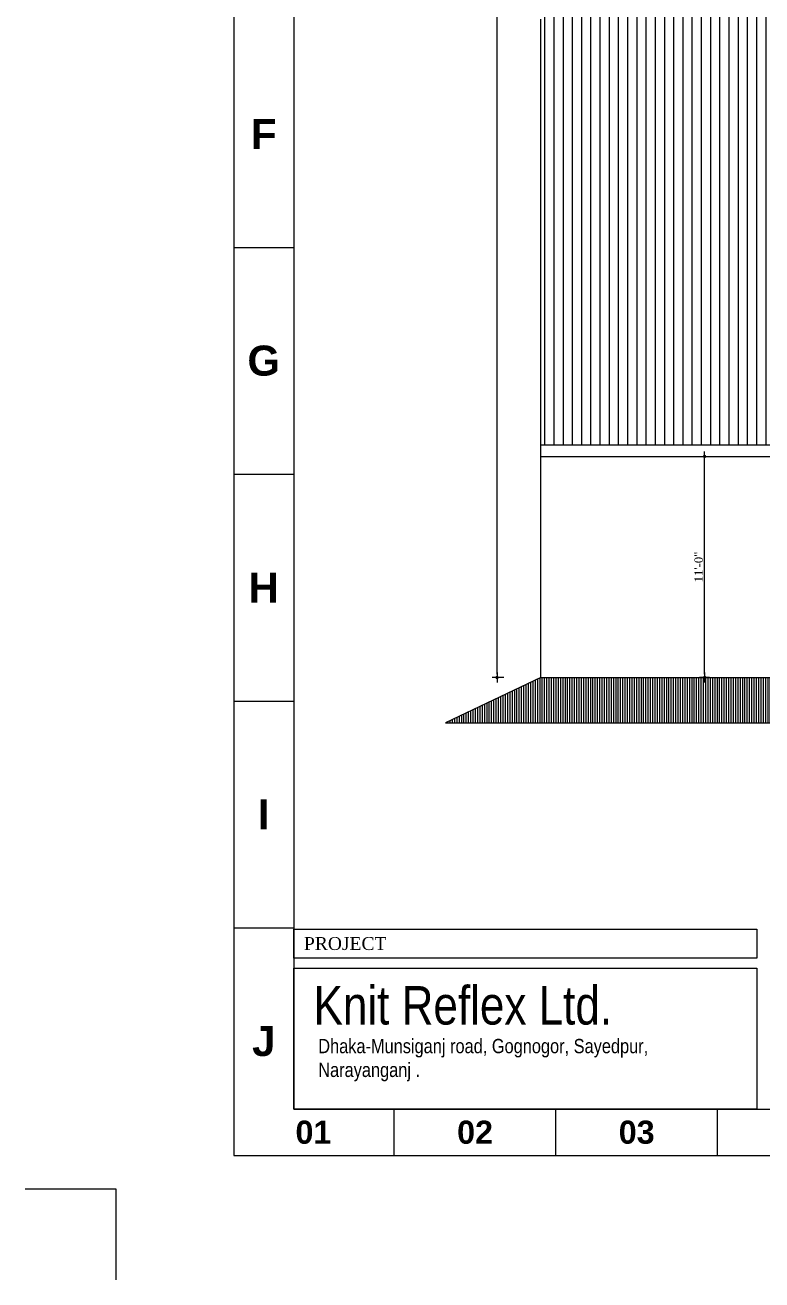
# Model space of a CAD drawing. Header units: inches. Extents: x -250485 to 735580, y -140410 to 288049.
# Drawn here: x 53990 to 54430, y 20866 to 21615 of the extents above; entities that cross this region are included whole.
import ezdxf

# ---------------------------------------------------------------- set-up
doc = ezdxf.new("R2010")
doc.units = ezdxf.units.IN
doc.header["$MEASUREMENT"] = 0
doc.header["$PDMODE"] = 35
doc.layers.get('0').update_dxf_attribs({"lineweight": 0})
doc.layers.get('Defpoints').update_dxf_attribs({"lineweight": 0})
for name, color, linetype, lineweight in [('DIM.', 251, 'Continuous', 5), ('DIM_WORKING', 7, 'Continuous', 0), ('FIX', 251, 'Continuous', 0), ('Inline', 7, 'Continuous', 0), ('Layer1', 134, 'Continuous', 0), ('Line.1', 36, 'Continuous', 0), ('Outline', 7, 'Continuous', 0), ('Scale', 7, 'Continuous', 0), ('Scale_Text', 7, 'Continuous', 0), ('Text', 7, 'Continuous', 0), ('TEXT_TITLEBOX', 7, 'Continuous', 13), ('Titelblk', 7, 'Continuous', 25), ('TITLE', 7, 'Continuous', 20)]:
    doc.layers.add(name, color=color, linetype=linetype, lineweight=lineweight)
doc.styles.add('MONOTEXT', font='txt')
doc.styles.add('REG', font='times.ttf')
doc.styles.add('SHT-TEXT-1', font='times.ttf', dxfattribs={"height": 12})
doc.styles.get("Standard").update_dxf_attribs({"font": 'arialbd.ttf', "height": 24})
doc.styles.add('TEXT', font='arial.ttf')
doc.dimstyles.new('Dim-Pres', dxfattribs={"dimtxt": 5.5, "dimasz": 2, "dimexe": 1.5, "dimexo": 1.5, "dimgap": 1, "dimtad": 3, "dimdec": 0, "dimzin": 3, "dimdsep": 46, "dimlunit": 4, "dimtxsty": 'REG', "dimblk": 'point', "dimcen": 2, "dimclrd": 256, "dimclre": 256, "dimclrt": 7, "dimadec": 0, "dimazin": 0, "dimtfac": 0.75, "dimtdec": 0, "dimtmove": 1, "dimatfit": 3, "dimldrblk": 'point', "dimfxl": 0, "dimtolj": 1, "dimtzin": 0, "dimlwd": -1, "dimlwe": -1, "dimarcsym": 1})

# ---------------------------------------------------------------- blocks, each defined once
blk = doc.blocks.new('PAGE')
at = {"layer": 'Inline', "color": 252, "lineweight": 15}
blk.add_lwpolyline([(178051640.63, 22656441.11), (178051640.63, 22657235.79), (178050505.36, 22657235.79), (178050505.36, 22656441.11)], close=True, dxfattribs=at)
at = {"layer": 'Outline', "color": 252, "lineweight": 15}
blk.add_line((178050483.42, 22656424.24), (178051662.57, 22656424.24), dxfattribs=at)
blk.add_lwpolyline([(178050483.42, 22657252.66), (178050483.42, 22656424.24)], dxfattribs=at)
at = {"layer": 'Scale', "color": 252, "lineweight": 9}
for p, q in [((178050483.42, 22656755.67), (178050505.36, 22656755.67)), ((178050483.42, 22656672.88), (178050505.36, 22656672.88)), ((178050483.42, 22656590.1), (178050505.36, 22656590.1)), ((178050483.42, 22656507.32), (178050505.36, 22656507.32)), ((178050542.02, 22656424.24), (178050542.02, 22656441.11)), ((178050601.02, 22656424.24), (178050601.02, 22656441.11)), ((178050660.01, 22656424.24), (178050660.01, 22656441.11))]:
    blk.add_line(p, q, dxfattribs=at)
at = {"layer": 'Scale_Text', "color": 252, "lineweight": 13, "attachment_point": 5}
for s, insert, char_height, width in [('F', (178050494.39, 22656797.06), 10.97, 8.3603), ('G', (178050494.39, 22656714.27), 10.97, 8.3603), ('H', (178050494.39, 22656631.49), 10.97, 8.3603), ('I', (178050494.39, 22656548.71), 10.97, 8.3603), ('J', (178050494.39, 22656465.93), 10.97, 8.3603), ('01', (178050512.52, 22656432.67), 8.435, 2.5102), ('02', (178050571.52, 22656432.67), 8.435, 2.5102), ('03', (178050630.51, 22656432.67), 8.435, 2.5102)]:
    blk.add_mtext(s, dxfattribs=dict(at, insert=insert, char_height=char_height, width=width))
blk = doc.blocks.new('Title')
at = {"layer": 'Defpoints', "color": 1, "ltscale": 10}
blk.add_lwpolyline([(-102338.3, -88042.4), (-102338.3, -87942.4), (-102438.3, -87942.4)], dxfattribs=at)
at = {"layer": 'Titelblk', "color": 3, "linetype": 'Continuous', "lineweight": 0, "xscale": 3.014611567961765, "yscale": 3.014611567959946, "zscale": 3.014611567966516}
blk.add_blockref('PAGE', (-536855255.8, -68388224), dxfattribs=at)
blk = doc.blocks.new('dot')
at = {"color": 4}
for p, q in [((-1.5, 0), (1.5, 0)), ((0, 1.5), (0, -1.5))]:
    blk.add_line(p, q, dxfattribs=at)
at = {"color": 6, "const_width": 0.5}
blk.add_lwpolyline([(-0.25, 0, 1), (0.25, 0, 1)], format="xyb", close=True, dxfattribs=at)
blk = doc.blocks.new('point')
blk.add_blockref('dot', (0, 0))
blk = doc.blocks.new('*D638')
at = {"layer": 'Defpoints', "color": 0, "ltscale": 30, "transparency": 16777216}
for p in [(54271.55, 22126.15), (54297.75, 22126.15), (54297.75, 21225.15)]:
    blk.add_point(p, dxfattribs=at)
at = {"layer": 'Layer1', "ltscale": 30, "transparency": 16777216}
for p, q in [((54275.55, 22126.15), (54270.05, 22126.15)), ((54271.55, 21227.15), (54271.55, 22124.15)), ((54275.55, 21225.15), (54270.05, 21225.15))]:
    blk.add_line(p, q, dxfattribs=at)
at = {"layer": 'Layer1', "ltscale": 30, "transparency": 16777216, "xscale": 2, "yscale": 2, "zscale": 2}
for p, rotation in [((54271.55, 22126.15), 90), ((54271.55, 21225.15), 270)]:
    blk.add_blockref('point', p, dxfattribs=dict(at, rotation=rotation))
at = {"layer": 'Layer1', "color": 7, "ltscale": 30, "transparency": 16777216, "insert": (54268, 21675.65), "char_height": 5, "attachment_point": 5, "rotation": 90, "style": 'REG'}
blk.add_mtext('\\A1;75\'-1"', dxfattribs=at)
blk = doc.blocks.new('*D639')
at = {"layer": 'Defpoints', "color": 0, "ltscale": 30, "transparency": 16777216}
for p in [(54373.53, 21357.15), (54395.42, 21357.15), (54373.53, 21225.15)]:
    blk.add_point(p, dxfattribs=at)
at = {"layer": 'Layer1', "ltscale": 30, "transparency": 16777216}
for p, q in [((54391.42, 21357.15), (54396.92, 21357.15)), ((54395.42, 21227.15), (54395.42, 21355.15)), ((54391.42, 21225.15), (54396.92, 21225.15))]:
    blk.add_line(p, q, dxfattribs=at)
at = {"layer": 'Layer1', "ltscale": 30, "transparency": 16777216, "xscale": 2, "yscale": 2, "zscale": 2}
for p, rotation in [((54395.42, 21357.15), 90), ((54395.42, 21225.15), 270)]:
    blk.add_blockref('point', p, dxfattribs=dict(at, rotation=rotation))
at = {"layer": 'Layer1', "color": 7, "ltscale": 30, "transparency": 16777216, "insert": (54391.88, 21291.15), "char_height": 5, "attachment_point": 5, "rotation": 90, "style": 'REG'}
blk.add_mtext('\\A1;11\'-0"', dxfattribs=at)

msp = doc.modelspace()

# ---------------------------------------------------------------- hatches: boundary and pattern name
at = {"layer": 'FIX', "ltscale": 30}
h = msp.add_hatch(dxfattribs=at)
h.set_pattern_fill('ANSI31', color=256, scale=44, angle=225, style=0)
h.set_pattern_definition([(270, (44301.103, 24567.658), (5.5, -1e-15), [])])
h.paths.add_polyline_path([(54491.25, 22119.15), (54297.75, 22119.15), (54297.75, 21999.15), (54297.75, 21872.15), (54297.75, 21745.15), (54297.75, 21618.15), (54297.75, 21491.15), (54297.75, 21364.15), (54491.25, 21364.15), (54491.25, 21491.15), (54491.25, 21618.15), (54491.25, 21745.15), (54491.25, 21872.15), (54491.25, 21999.15)])
at = {"layer": 'Line.1', "ltscale": 30}
h = msp.add_hatch(dxfattribs=at)
h.set_pattern_fill('ANSI31', color=256, scale=11, angle=225, style=0)
h.set_pattern_definition([(270, (46573.8017, 18050.0382), (1.375, -3e-16), [])])
h.paths.add_polyline_path([(55818.25, 21198.15), (55750, 21225.15), (54297.75, 21225.15), (54240.78, 21198.15)])

# ---------------------------------------------------------------- linework, layer by layer
at = {"layer": 'DIM_WORKING', "ltscale": 30}
for points in [[(54297.75, 21364.15), (55750, 21364.15)], [(54297.75, 21357.15), (55750, 21357.15)]]:
    msp.add_lwpolyline(points, dxfattribs=at)
at = {"layer": 'FIX', "ltscale": 30}
for p, q in [((54297.75, 21491.15), (54297.75, 21618.15)), ((54297.75, 21364.15), (54297.75, 21491.15)), ((54297.75, 21225.15), (54297.75, 21364.15))]:
    msp.add_line(p, q, dxfattribs=at)
for points in [[(54297.75, 21364.15), (55786, 21364.15)], [(54297.75, 21225.15), (55750, 21225.15)]]:
    msp.add_lwpolyline(points, dxfattribs=at)
at = {"layer": 'Line.1', "ltscale": 30}
for points in [[(54297.75, 21225.15), (54240.78, 21198.15)], [(54240.78, 21198.15), (55818.25, 21198.15)]]:
    msp.add_lwpolyline(points, dxfattribs=at)
at = {"layer": 'TEXT_TITLEBOX'}
for p, q in [((54150.19, 21057.65), (54150.19, 21074.93)), ((54150.19, 21074.93), (54426.62, 21074.93)), ((54426.62, 21074.93), (54426.62, 21057.65)), ((54426.62, 21057.65), (54150.19, 21057.65)), ((54150.19, 20967.48), (54150.19, 21051.59)), ((54150.19, 21051.59), (54426.62, 21051.59)), ((54426.62, 21051.59), (54426.62, 20967.48)), ((54426.62, 20967.48), (54150.19, 20967.48))]:
    msp.add_line(p, q, dxfattribs=at)

# ---------------------------------------------------------------- block references
at = {"layer": 'TITLE', "xscale": 0.5425392190591083, "yscale": 0.5425392190518323, "zscale": 0.5425392145730539}
msp.add_blockref('Title', (109566.6, 68631.99), dxfattribs=at)

# ---------------------------------------------------------------- texts
at = {"layer": 'DIM.', "color": 5, "lineweight": 13, "insert": (54251.1, 21010.19), "char_height": 22.9442, "width": 621.5025, "attachment_point": 5, "style": 'TEXT'}
msp.add_mtext('{\\fArial Narrow|b0|i0|c0|p34;Knit Reflex Ltd.\\C256;\\P\\pt8.61233;\\fSwis721 BT|b1|i0|c0|p34;\\C7; }', dxfattribs=at)
at = {"layer": 'Text', "color": 56, "insert": (54164.8, 20996.77), "char_height": 8.522, "width": 326.6868, "attachment_point": 4, "style": 'MONOTEXT'}
msp.add_mtext('{\\fArial Narrow|b0|i0|c0|p34;\\C7;Dhaka-Munsiganj road, Gognogor, Sayedpur, \\PNarayanganj .}', dxfattribs=at)
at = {"layer": 'TEXT_TITLEBOX', "lineweight": 25, "style": 'SHT-TEXT-1'}
msp.add_text('PROJECT', height=7.722, dxfattribs=at).set_placement((54156.25, 21062.51))

# ---------------------------------------------------------------- dimensions: what is measured, and where the dimension line sits
at = {"layer": 'Layer1', "ltscale": 30}
for base, p1, p2, picture, middle in [((54271.55, 22126.15), (54297.75, 21225.15), (54297.75, 22126.15), '*D638', (54268, 21675.65)), ((54395.42, 21357.15), (54373.53, 21225.15), (54373.53, 21357.15), '*D639', (54391.88, 21291.15))]:
    dim = msp.add_linear_dim(base=base, p1=p1, p2=p2, angle=90, dimstyle='Dim-Pres', override={"dimtxt": 5, "dimfxl": 4, "dimfxlon": 1}, dxfattribs=at)
    dim.commit()
    dim.dimension.update_dxf_attribs({"geometry": picture, "text_midpoint": middle})

doc.saveas('drawing.dxf')
